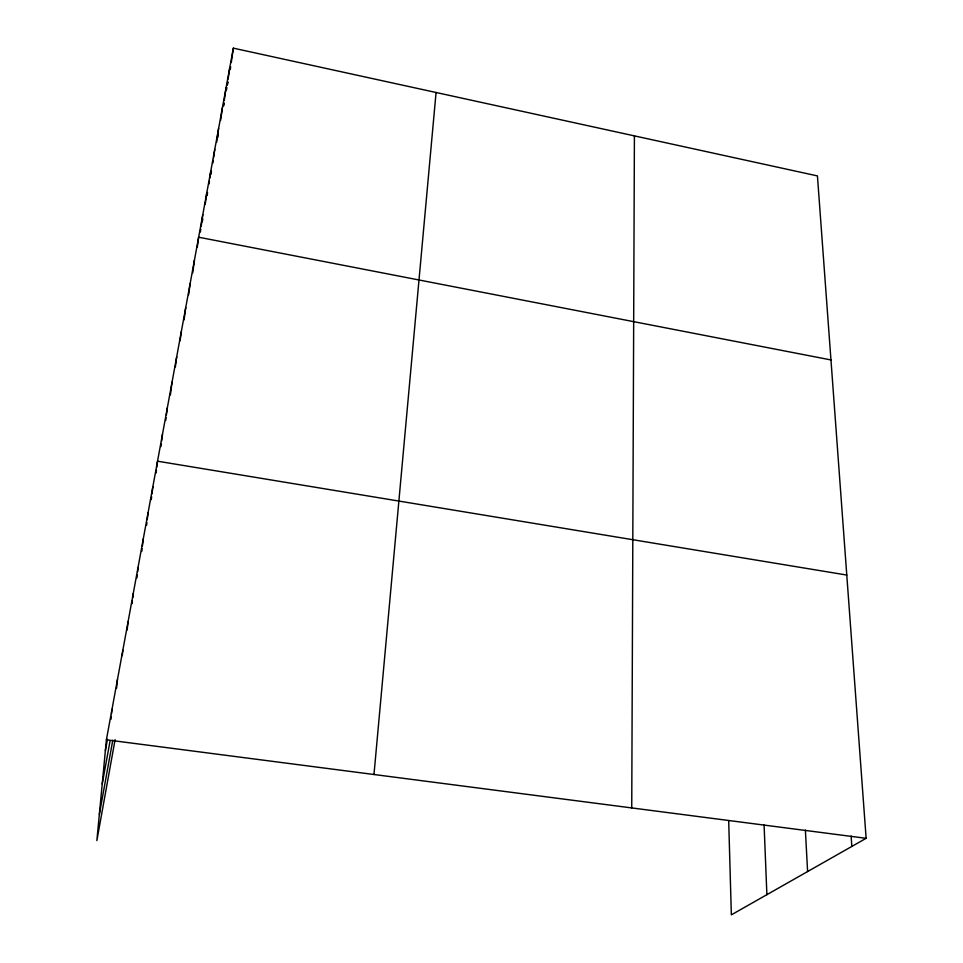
<?xml version="1.0" encoding="UTF-8"?>
<svg xmlns="http://www.w3.org/2000/svg" width="963" height="963" viewBox="0 0 963 963"><rect width="100%" height="100%" fill="white"/><g stroke="black" fill="none" stroke-linecap="round" stroke-linejoin="round"><path stroke-width="1.44" d="M631.74 807.921L634.412 135.879M373.981 774.505L436.07 92.496M728.69 820.705L731.35 914.85L866.134 838.316L817.431 175.916L233.347 48.15L106.399 739.813L96.866 840.603L115.103 739.608M111.01 719.265L111.287 716.436M111.564 713.595L111.985 709.346M116.559 688.34L117.462 679.505M122.253 655.695L122.831 650.266M127.164 630.043L128.091 621.616M132.1 603.681L132.425 600.792M132.75 597.891L133.243 593.545M136.915 577.944L137.264 574.971M137.601 571.986L138.118 567.52M141.778 551.438L142.103 548.693M142.428 545.937L143.246 539.051M146.569 525.292L146.918 522.476M147.255 519.647L148.097 512.593M151.275 499.641L151.624 496.764M151.985 493.875L152.864 486.652M156.066 473.002L156.439 470.052M156.8 467.103L157.535 461.193L846.778 575.055M160.917 446.615L161.266 443.883M161.615 441.138L162.47 434.289M165.708 420.506L166.069 417.701M166.418 414.909L167.309 407.915M170.403 394.89L172.052 382.07M175.374 366.891L176.711 356.743M180.093 340.746L181.261 331.898M184.089 319.885L185.739 307.546M188.628 294.774L190.12 283.652M192.708 272.902L194.43 260.203M197.283 247.202L198.643 237.211L830.961 359.945M200.4 231.975L200.798 229.086M201.195 226.197L202.784 214.641M205.239 204.168L206.852 192.48M208.995 184.017L209.404 181.068M209.814 178.119L210.849 170.728M212.835 163.144L213.22 160.388M213.605 157.631L214.761 149.373M216.651 142.295L218.613 128.404M220.611 120.411L222.393 107.808M223.898 103.101L223.5 105.93L224.006 103.113M224.295 100.284L226.112 87.573M227.316 84.768L227.725 81.915M228.135 79.074L229.76 67.687M230.277 69.529L230.663 66.784M231.289 62.487L233.347 48.15M99.345 814.373L112.779 740.246M105.364 750.683L107.459 739.259M202.278 221.731L202.82 218.806M207.057 195.633L207.587 192.769M210.957 174.327L211.475 171.498M217.674 137.697L218.204 134.784M226.341 90.414L226.859 87.597M227.364 84.804L227.87 82.036M102.21 784.014L110.095 740.776M106.399 739.813L866.134 838.316M851.111 836.077L851.822 846.441M805.381 830.106L807.596 871.551M764.092 825.038L766.885 894.675"/></g></svg>
